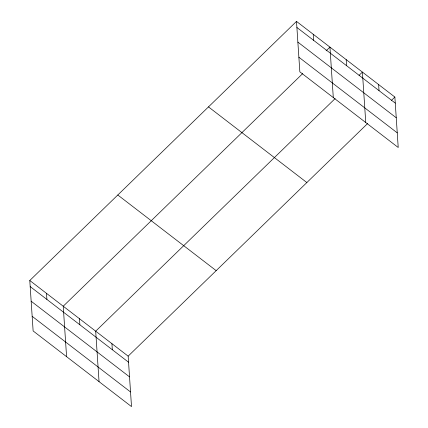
<?xml version="1.0" encoding="UTF-8"?>
<svg xmlns="http://www.w3.org/2000/svg" width="428" height="428" viewBox="0 0 428 428"><rect width="100%" height="100%" fill="white"/><g stroke="black" fill="none" stroke-linecap="round" stroke-linejoin="round"><path stroke-width="0.64" d="M29.783 280.5L128.154 356.15L131.508 406.6L33.133 330.951L29.783 280.5L296.492 21.4L394.867 97.049L398.217 147.5L299.846 71.851L296.492 21.4M302.676 73.611L63.226 306.223L66.581 356.674M326.115 50.836L329.94 47.123L333.294 97.573M335.14 98.574L95.69 331.186L99.045 381.637M359.055 75.339L362.404 72.086L365.753 122.536M128.154 356.15L367.604 123.537M391.518 100.302L394.867 97.049M296.898 27.478L395.269 103.127M297.872 42.121L396.242 117.77M298.872 57.208L397.248 132.857M208.479 106.904L306.855 182.553M117.796 194.997L216.172 270.646M30.185 286.578L128.561 362.227M31.158 301.221L129.534 376.87M32.159 316.308L130.535 391.957M378.636 84.567L379.042 90.645M346.172 59.604L346.578 65.682M313.216 34.261L313.622 40.339M111.922 343.668L112.329 349.746M79.458 318.705L79.865 324.782M46.508 293.362L46.909 299.44"/></g></svg>
